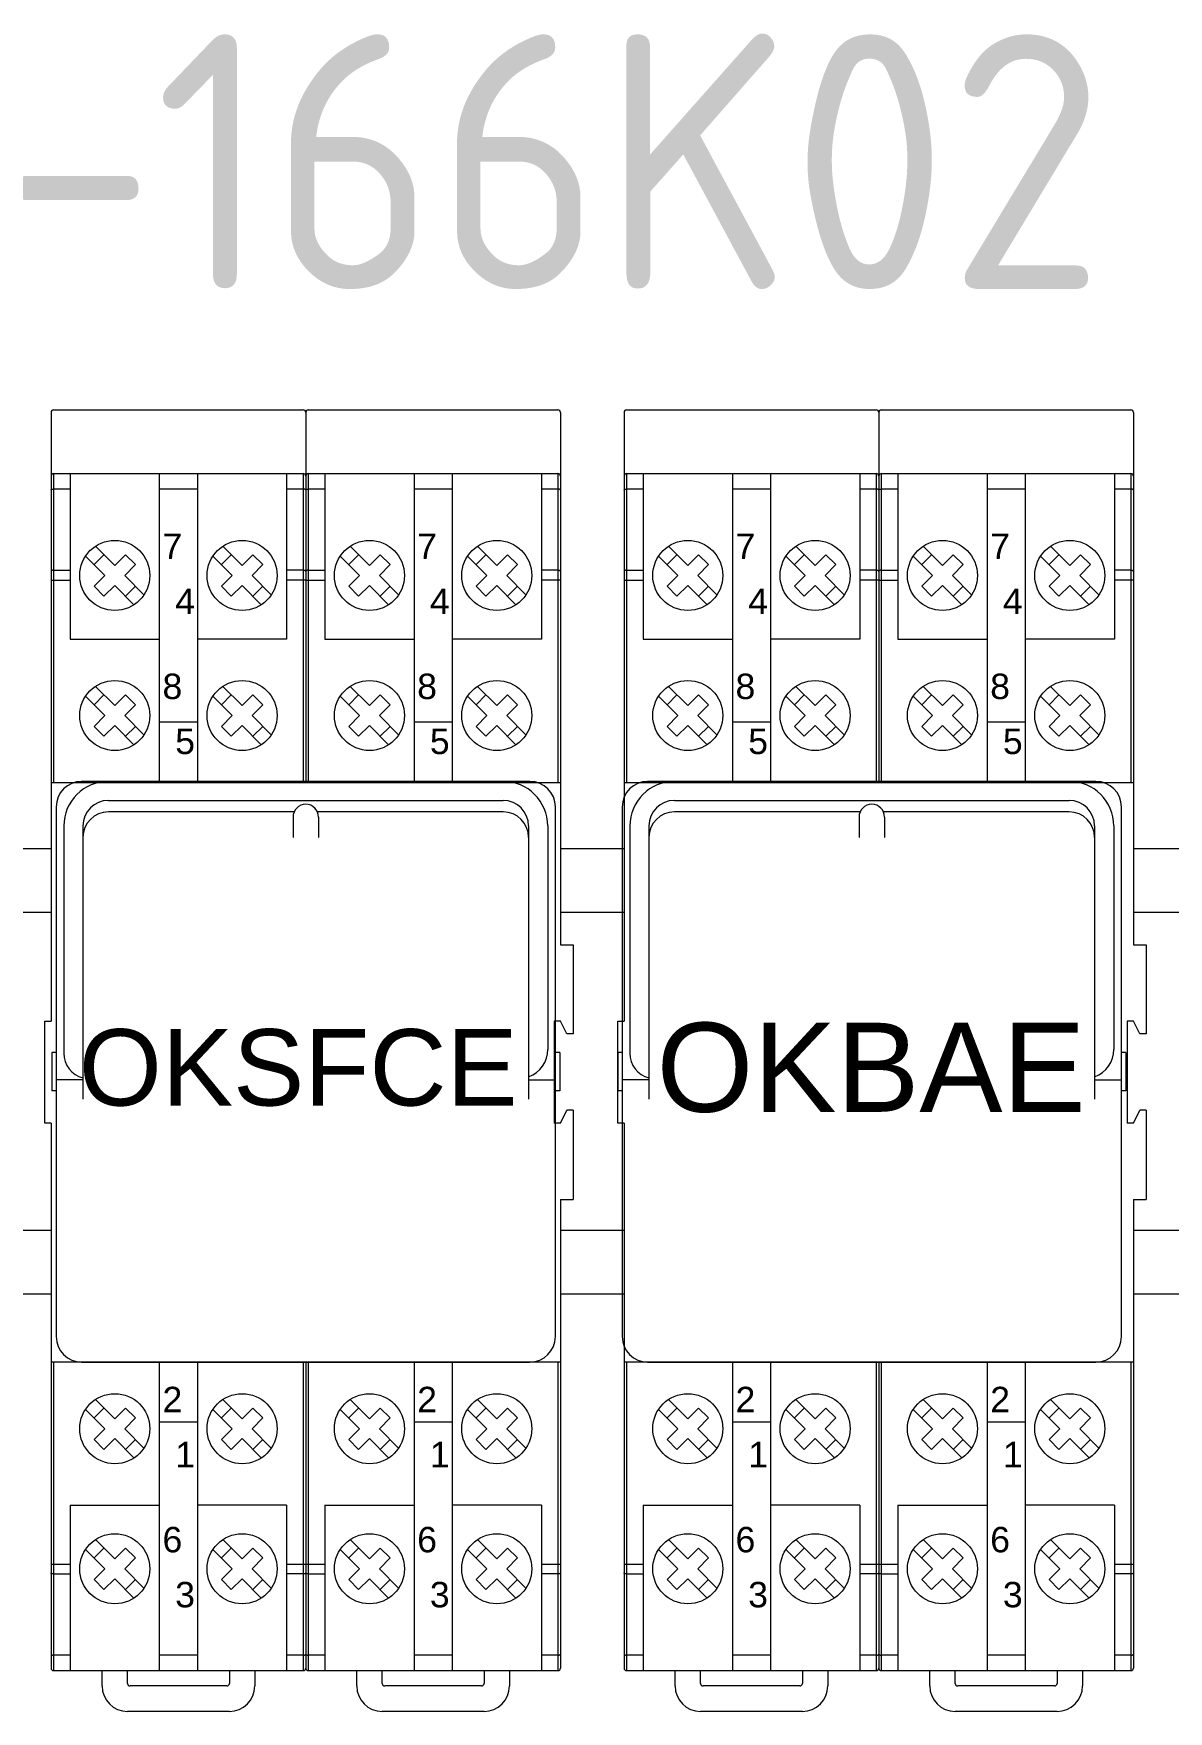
# Model space of a CAD drawing. Header units: millimetres. Extents: x 4137 to 6698, y 1400 to 3585.
# Drawn here: x 6196.9 to 6286, y 2258.6 to 2390.3 of the extents above; entities that cross this region are included whole.
import ezdxf
from ezdxf.enums import TextEntityAlignment as Align

# ---------------------------------------------------------------- set-up
doc = ezdxf.new("R2010")
doc.units = ezdxf.units.MM
doc.layers.add('000-PI-Oprema', color=30, linetype='Continuous', lineweight=5)
doc.layers.add('002-PI-Kabelska kanalica', color=150, linetype='Continuous')
doc.styles.add('PI0', font='isocpeur.ttf', dxfattribs={"width": 0.9})
doc.styles.get("Standard").update_dxf_attribs({"font": 'arial.ttf'})

msp = doc.modelspace()

# ---------------------------------------------------------------- linework, layer by layer
at = {"layer": '000-PI-Oprema', "color": 0, "linetype": 'ByBlock', "lineweight": 0}
for p, q in [((6198.25, 2360.57), (6198.25, 2312.77)), ((6198.45, 2360.77), (6218.05, 2360.77)), ((6218.25, 2360.57), (6218.25, 2331.52)), ((6218.45, 2360.77), (6238.05, 2360.77)), ((6238.25, 2360.57), (6238.25, 2318.77)), ((6243.25, 2360.57), (6243.25, 2312.77)), ((6243.45, 2360.77), (6263.05, 2360.77)), ((6263.25, 2360.57), (6263.25, 2331.52)), ((6263.45, 2360.77), (6283.05, 2360.77)), ((6283.25, 2360.57), (6283.25, 2318.77)), ((6198.45, 2355.77), (6198.45, 2331.52)), ((6198.45, 2355.77), (6218.05, 2355.77)), ((6199.75, 2355.77), (6199.75, 2342.77)), ((6206.75, 2355.77), (6206.75, 2331.52)), ((6209.75, 2355.77), (6209.75, 2331.52)), ((6216.75, 2355.77), (6216.75, 2342.77)), ((6218.05, 2355.77), (6218.05, 2331.52)), ((6218.45, 2355.77), (6218.45, 2331.52)), ((6218.45, 2355.77), (6238.05, 2355.77)), ((6219.75, 2355.77), (6219.75, 2342.77)), ((6226.75, 2355.77), (6226.75, 2331.52)), ((6229.75, 2355.77), (6229.75, 2331.52)), ((6236.75, 2355.77), (6236.75, 2342.77)), ((6238.05, 2355.77), (6238.05, 2331.52)), ((6243.45, 2355.77), (6243.45, 2331.52)), ((6243.45, 2355.77), (6263.05, 2355.77)), ((6244.75, 2355.77), (6244.75, 2342.77)), ((6251.75, 2355.77), (6251.75, 2331.52)), ((6254.75, 2355.77), (6254.75, 2331.52)), ((6261.75, 2355.77), (6261.75, 2342.77)), ((6263.05, 2355.77), (6263.05, 2331.52)), ((6263.45, 2355.77), (6263.45, 2331.52)), ((6263.45, 2355.77), (6283.05, 2355.77)), ((6264.75, 2355.77), (6264.75, 2342.77)), ((6271.75, 2355.77), (6271.75, 2331.52)), ((6274.75, 2355.77), (6274.75, 2331.52)), ((6281.75, 2355.77), (6281.75, 2342.77)), ((6283.05, 2355.77), (6283.05, 2331.52)), ((6199.75, 2354.55), (6198.45, 2354.55)), ((6209.75, 2354.55), (6206.75, 2354.55)), ((6218.05, 2354.55), (6216.75, 2354.55)), ((6219.75, 2354.55), (6218.45, 2354.55)), ((6229.75, 2354.55), (6226.75, 2354.55)), ((6238.05, 2354.55), (6236.75, 2354.55)), ((6244.75, 2354.55), (6243.45, 2354.55)), ((6254.75, 2354.55), (6251.75, 2354.55)), ((6263.05, 2354.55), (6261.75, 2354.55)), ((6264.75, 2354.55), (6263.45, 2354.55)), ((6274.75, 2354.55), (6271.75, 2354.55)), ((6283.05, 2354.55), (6281.75, 2354.55)), ((6200.95, 2349.28), (6202.47, 2347.77)), ((6201.62, 2348.62), (6202.4, 2349.39)), ((6201.73, 2350.06), (6203.25, 2348.55)), ((6203.25, 2348.55), (6204.1, 2349.39)), ((6204.1, 2349.39), (6204.87, 2348.62)), ((6210.95, 2349.28), (6212.47, 2347.77)), ((6211.62, 2348.62), (6212.4, 2349.39)), ((6211.73, 2350.06), (6213.25, 2348.55)), ((6213.25, 2348.55), (6214.1, 2349.39)), ((6214.1, 2349.39), (6214.87, 2348.62)), ((6220.95, 2349.28), (6222.47, 2347.77)), ((6221.62, 2348.62), (6222.4, 2349.39)), ((6221.73, 2350.06), (6223.25, 2348.55)), ((6223.25, 2348.55), (6224.1, 2349.39)), ((6224.1, 2349.39), (6224.87, 2348.62)), ((6230.95, 2349.28), (6232.47, 2347.77)), ((6231.62, 2348.62), (6232.4, 2349.39)), ((6231.73, 2350.06), (6233.25, 2348.55)), ((6233.25, 2348.55), (6234.1, 2349.39)), ((6234.1, 2349.39), (6234.87, 2348.62)), ((6245.95, 2349.28), (6247.47, 2347.77)), ((6246.62, 2348.62), (6247.4, 2349.39)), ((6246.73, 2350.06), (6248.25, 2348.55)), ((6248.25, 2348.55), (6249.1, 2349.39)), ((6249.1, 2349.39), (6249.87, 2348.62)), ((6255.95, 2349.28), (6257.47, 2347.77)), ((6256.62, 2348.62), (6257.4, 2349.39)), ((6256.73, 2350.06), (6258.25, 2348.55)), ((6258.25, 2348.55), (6259.1, 2349.39)), ((6259.1, 2349.39), (6259.87, 2348.62)), ((6265.95, 2349.28), (6267.47, 2347.77)), ((6266.62, 2348.62), (6267.4, 2349.39)), ((6266.73, 2350.06), (6268.25, 2348.55)), ((6268.25, 2348.55), (6269.1, 2349.39)), ((6269.1, 2349.39), (6269.87, 2348.62)), ((6275.95, 2349.28), (6277.47, 2347.77)), ((6276.62, 2348.62), (6277.4, 2349.39)), ((6276.73, 2350.06), (6278.25, 2348.55)), ((6278.25, 2348.55), (6279.1, 2349.39)), ((6279.1, 2349.39), (6279.87, 2348.62)), ((6198.45, 2348.18), (6199.75, 2348.18)), ((6204.03, 2347.77), (6204.87, 2348.62)), ((6214.03, 2347.77), (6214.87, 2348.62)), ((6218.05, 2348.18), (6216.75, 2348.18)), ((6218.45, 2348.18), (6219.75, 2348.18)), ((6224.03, 2347.77), (6224.87, 2348.62)), ((6234.03, 2347.77), (6234.87, 2348.62)), ((6238.05, 2348.18), (6236.75, 2348.18)), ((6243.45, 2348.18), (6244.75, 2348.18)), ((6249.03, 2347.77), (6249.87, 2348.62)), ((6259.03, 2347.77), (6259.87, 2348.62)), ((6263.05, 2348.18), (6261.75, 2348.18)), ((6263.45, 2348.18), (6264.75, 2348.18)), ((6269.03, 2347.77), (6269.87, 2348.62)), ((6279.03, 2347.77), (6279.87, 2348.62)), ((6283.05, 2348.18), (6281.75, 2348.18)), ((6198.25, 2347.39), (6199.75, 2347.39)), ((6201.62, 2346.92), (6202.47, 2347.77)), ((6201.62, 2346.92), (6202.4, 2346.14)), ((6202.4, 2346.14), (6203.25, 2346.99)), ((6203.25, 2346.99), (6204.76, 2345.47)), ((6204.03, 2347.77), (6205.54, 2346.25)), ((6204.1, 2346.14), (6204.87, 2346.92)), ((6211.62, 2346.92), (6212.47, 2347.77)), ((6211.62, 2346.92), (6212.4, 2346.14)), ((6212.4, 2346.14), (6213.25, 2346.99)), ((6213.25, 2346.99), (6214.76, 2345.47)), ((6214.03, 2347.77), (6215.54, 2346.25)), ((6214.1, 2346.14), (6214.87, 2346.92)), ((6218.25, 2347.39), (6216.75, 2347.39)), ((6218.25, 2347.39), (6219.75, 2347.39)), ((6221.62, 2346.92), (6222.47, 2347.77)), ((6221.62, 2346.92), (6222.4, 2346.14)), ((6222.4, 2346.14), (6223.25, 2346.99)), ((6223.25, 2346.99), (6224.76, 2345.47)), ((6224.03, 2347.77), (6225.54, 2346.25)), ((6224.1, 2346.14), (6224.87, 2346.92)), ((6231.62, 2346.92), (6232.47, 2347.77)), ((6231.62, 2346.92), (6232.4, 2346.14)), ((6232.4, 2346.14), (6233.25, 2346.99)), ((6233.25, 2346.99), (6234.76, 2345.47)), ((6234.03, 2347.77), (6235.54, 2346.25)), ((6234.1, 2346.14), (6234.87, 2346.92)), ((6238.25, 2347.39), (6236.75, 2347.39)), ((6243.25, 2347.39), (6244.75, 2347.39)), ((6246.62, 2346.92), (6247.47, 2347.77)), ((6246.62, 2346.92), (6247.4, 2346.14)), ((6247.4, 2346.14), (6248.25, 2346.99)), ((6248.25, 2346.99), (6249.76, 2345.47)), ((6249.03, 2347.77), (6250.54, 2346.25)), ((6249.1, 2346.14), (6249.87, 2346.92)), ((6256.62, 2346.92), (6257.47, 2347.77)), ((6256.62, 2346.92), (6257.4, 2346.14)), ((6257.4, 2346.14), (6258.25, 2346.99)), ((6258.25, 2346.99), (6259.76, 2345.47)), ((6259.03, 2347.77), (6260.54, 2346.25)), ((6259.1, 2346.14), (6259.87, 2346.92)), ((6263.25, 2347.39), (6261.75, 2347.39)), ((6263.25, 2347.39), (6264.75, 2347.39)), ((6266.62, 2346.92), (6267.47, 2347.77)), ((6266.62, 2346.92), (6267.4, 2346.14)), ((6267.4, 2346.14), (6268.25, 2346.99)), ((6268.25, 2346.99), (6269.76, 2345.47)), ((6269.03, 2347.77), (6270.54, 2346.25)), ((6269.1, 2346.14), (6269.87, 2346.92)), ((6276.62, 2346.92), (6277.47, 2347.77)), ((6276.62, 2346.92), (6277.4, 2346.14)), ((6277.4, 2346.14), (6278.25, 2346.99)), ((6278.25, 2346.99), (6279.76, 2345.47)), ((6279.03, 2347.77), (6280.54, 2346.25)), ((6279.1, 2346.14), (6279.87, 2346.92)), ((6283.25, 2347.39), (6281.75, 2347.39)), ((6199.75, 2342.77), (6206.75, 2342.77)), ((6216.75, 2342.77), (6209.75, 2342.77)), ((6219.75, 2342.77), (6226.75, 2342.77)), ((6236.75, 2342.77), (6229.75, 2342.77)), ((6244.75, 2342.77), (6251.75, 2342.77)), ((6261.75, 2342.77), (6254.75, 2342.77)), ((6264.75, 2342.77), (6271.75, 2342.77)), ((6281.75, 2342.77), (6274.75, 2342.77)), ((6201.73, 2339.06), (6203.25, 2337.55)), ((6211.73, 2339.06), (6213.25, 2337.55)), ((6221.73, 2339.06), (6223.25, 2337.55)), ((6231.73, 2339.06), (6233.25, 2337.55)), ((6246.73, 2339.06), (6248.25, 2337.55)), ((6256.73, 2339.06), (6258.25, 2337.55)), ((6266.73, 2339.06), (6268.25, 2337.55)), ((6276.73, 2339.06), (6278.25, 2337.55)), ((6200.95, 2338.28), (6202.47, 2336.77)), ((6201.62, 2337.62), (6202.4, 2338.39)), ((6203.25, 2337.55), (6204.1, 2338.39)), ((6204.03, 2336.77), (6204.87, 2337.62)), ((6204.1, 2338.39), (6204.87, 2337.62)), ((6210.95, 2338.28), (6212.47, 2336.77)), ((6211.62, 2337.62), (6212.4, 2338.39)), ((6213.25, 2337.55), (6214.1, 2338.39)), ((6214.03, 2336.77), (6214.87, 2337.62)), ((6214.1, 2338.39), (6214.87, 2337.62)), ((6220.95, 2338.28), (6222.47, 2336.77)), ((6221.62, 2337.62), (6222.4, 2338.39)), ((6223.25, 2337.55), (6224.1, 2338.39)), ((6224.03, 2336.77), (6224.87, 2337.62)), ((6224.1, 2338.39), (6224.87, 2337.62)), ((6230.95, 2338.28), (6232.47, 2336.77)), ((6231.62, 2337.62), (6232.4, 2338.39)), ((6233.25, 2337.55), (6234.1, 2338.39)), ((6234.03, 2336.77), (6234.87, 2337.62)), ((6234.1, 2338.39), (6234.87, 2337.62)), ((6245.95, 2338.28), (6247.47, 2336.77)), ((6246.62, 2337.62), (6247.4, 2338.39)), ((6248.25, 2337.55), (6249.1, 2338.39)), ((6249.03, 2336.77), (6249.87, 2337.62)), ((6249.1, 2338.39), (6249.87, 2337.62)), ((6255.95, 2338.28), (6257.47, 2336.77)), ((6256.62, 2337.62), (6257.4, 2338.39)), ((6258.25, 2337.55), (6259.1, 2338.39)), ((6259.03, 2336.77), (6259.87, 2337.62)), ((6259.1, 2338.39), (6259.87, 2337.62)), ((6265.95, 2338.28), (6267.47, 2336.77)), ((6266.62, 2337.62), (6267.4, 2338.39)), ((6268.25, 2337.55), (6269.1, 2338.39)), ((6269.03, 2336.77), (6269.87, 2337.62)), ((6269.1, 2338.39), (6269.87, 2337.62)), ((6275.95, 2338.28), (6277.47, 2336.77)), ((6276.62, 2337.62), (6277.4, 2338.39)), ((6278.25, 2337.55), (6279.1, 2338.39)), ((6279.03, 2336.77), (6279.87, 2337.62)), ((6279.1, 2338.39), (6279.87, 2337.62)), ((6201.62, 2335.92), (6202.47, 2336.77)), ((6202.4, 2335.14), (6203.25, 2335.99)), ((6203.25, 2335.99), (6204.76, 2334.47)), ((6204.03, 2336.77), (6205.54, 2335.25)), ((6209.75, 2336.25), (6206.75, 2336.25)), ((6211.62, 2335.92), (6212.47, 2336.77)), ((6212.4, 2335.14), (6213.25, 2335.99)), ((6213.25, 2335.99), (6214.76, 2334.47)), ((6214.03, 2336.77), (6215.54, 2335.25)), ((6221.62, 2335.92), (6222.47, 2336.77)), ((6222.4, 2335.14), (6223.25, 2335.99)), ((6223.25, 2335.99), (6224.76, 2334.47)), ((6224.03, 2336.77), (6225.54, 2335.25)), ((6229.75, 2336.25), (6226.75, 2336.25)), ((6231.62, 2335.92), (6232.47, 2336.77)), ((6232.4, 2335.14), (6233.25, 2335.99)), ((6233.25, 2335.99), (6234.76, 2334.47)), ((6234.03, 2336.77), (6235.54, 2335.25)), ((6246.62, 2335.92), (6247.47, 2336.77)), ((6247.4, 2335.14), (6248.25, 2335.99)), ((6248.25, 2335.99), (6249.76, 2334.47)), ((6249.03, 2336.77), (6250.54, 2335.25)), ((6254.75, 2336.25), (6251.75, 2336.25)), ((6256.62, 2335.92), (6257.47, 2336.77)), ((6257.4, 2335.14), (6258.25, 2335.99)), ((6258.25, 2335.99), (6259.76, 2334.47)), ((6259.03, 2336.77), (6260.54, 2335.25)), ((6266.62, 2335.92), (6267.47, 2336.77)), ((6267.4, 2335.14), (6268.25, 2335.99)), ((6268.25, 2335.99), (6269.76, 2334.47)), ((6269.03, 2336.77), (6270.54, 2335.25)), ((6274.75, 2336.25), (6271.75, 2336.25)), ((6276.62, 2335.92), (6277.47, 2336.77)), ((6277.4, 2335.14), (6278.25, 2335.99)), ((6278.25, 2335.99), (6279.76, 2334.47)), ((6279.03, 2336.77), (6280.54, 2335.25)), ((6201.62, 2335.92), (6202.4, 2335.14)), ((6204.1, 2335.14), (6204.87, 2335.92)), ((6211.62, 2335.92), (6212.4, 2335.14)), ((6214.1, 2335.14), (6214.87, 2335.92)), ((6221.62, 2335.92), (6222.4, 2335.14)), ((6224.1, 2335.14), (6224.87, 2335.92)), ((6231.62, 2335.92), (6232.4, 2335.14)), ((6234.1, 2335.14), (6234.87, 2335.92)), ((6246.62, 2335.92), (6247.4, 2335.14)), ((6249.1, 2335.14), (6249.87, 2335.92)), ((6256.62, 2335.92), (6257.4, 2335.14)), ((6259.1, 2335.14), (6259.87, 2335.92)), ((6266.62, 2335.92), (6267.4, 2335.14)), ((6269.1, 2335.14), (6269.87, 2335.92)), ((6276.62, 2335.92), (6277.4, 2335.14)), ((6279.1, 2335.14), (6279.87, 2335.92)), ((6198.25, 2331.52), (6218.25, 2331.52)), ((6235.85, 2331.6), (6200.65, 2331.6)), ((6202.75, 2331.6), (6233.75, 2331.6)), ((6218.25, 2331.52), (6238.25, 2331.52)), ((6243.25, 2331.52), (6263.25, 2331.52)), ((6280.3, 2331.6), (6245.1, 2331.6)), ((6247.2, 2331.6), (6278.2, 2331.6)), ((6263.25, 2331.52), (6283.25, 2331.52)), ((6198.65, 2329.6), (6198.65, 2288)), ((6202.75, 2330.1), (6233.75, 2330.1)), ((6237.85, 2288), (6237.85, 2329.6)), ((6243.1, 2329.6), (6243.1, 2288)), ((6247.2, 2330.1), (6278.2, 2330.1)), ((6282.3, 2288), (6282.3, 2329.6)), ((6199.25, 2328.1), (6199.25, 2310.25)), ((6200.75, 2328.1), (6200.75, 2310.25)), ((6217.33, 2329.2), (6202.75, 2329.2)), ((6217.25, 2328.8), (6217.25, 2327.2)), ((6233.75, 2329.2), (6219.16, 2329.2)), ((6219.25, 2328.8), (6219.25, 2327.2)), ((6235.75, 2328.1), (6235.75, 2310.55)), ((6237.25, 2328.1), (6237.25, 2310.55)), ((6243.7, 2328.1), (6243.7, 2310.25)), ((6245.2, 2328.1), (6245.2, 2310.25)), ((6261.78, 2329.2), (6247.2, 2329.2)), ((6261.7, 2328.8), (6261.7, 2327.2)), ((6278.2, 2329.2), (6263.62, 2329.2)), ((6263.7, 2328.8), (6263.7, 2327.2)), ((6280.2, 2328.1), (6280.2, 2310.55)), ((6281.7, 2328.1), (6281.7, 2310.55)), ((6200.75, 2327.2), (6200.75, 2306.65)), ((6235.75, 2327.2), (6235.75, 2306.65)), ((6245.2, 2327.2), (6245.2, 2306.65)), ((6280.2, 2327.2), (6280.2, 2306.65)), ((6238.25, 2318.77), (6239.25, 2318.77)), ((6239.25, 2318.77), (6239.25, 2311.77)), ((6283.25, 2318.77), (6284.25, 2318.77)), ((6284.25, 2318.77), (6284.25, 2311.77)), ((6197.75, 2304.77), (6197.75, 2312.77)), ((6197.75, 2312.77), (6198.25, 2312.77)), ((6237.75, 2312.77), (6237.75, 2304.77)), ((6238.25, 2312.77), (6237.75, 2312.77)), ((6238.75, 2311.77), (6238.25, 2312.77)), ((6242.75, 2304.77), (6242.75, 2312.77)), ((6242.75, 2312.77), (6243.25, 2312.77)), ((6282.75, 2312.77), (6282.75, 2304.77)), ((6283.25, 2312.77), (6282.75, 2312.77)), ((6283.75, 2311.77), (6283.25, 2312.77)), ((6239.25, 2311.77), (6238.75, 2311.77)), ((6284.25, 2311.77), (6283.75, 2311.77)), ((6198.3, 2310.3), (6198.3, 2307.3)), ((6198.65, 2310.3), (6198.3, 2310.3)), ((6238.2, 2310.3), (6237.85, 2310.3)), ((6238.2, 2310.3), (6238.2, 2307.3)), ((6242.75, 2310.3), (6242.75, 2307.3)), ((6243.1, 2310.3), (6242.75, 2310.3)), ((6282.65, 2310.3), (6282.3, 2310.3)), ((6282.65, 2310.3), (6282.65, 2307.3)), ((6198.65, 2307.3), (6198.3, 2307.3)), ((6200.75, 2308.15), (6198.65, 2308.15)), ((6235.75, 2308.15), (6237.85, 2308.15)), ((6238.2, 2307.3), (6237.85, 2307.3)), ((6243.1, 2307.3), (6242.75, 2307.3)), ((6245.2, 2308.15), (6243.1, 2308.15)), ((6280.2, 2308.15), (6282.3, 2308.15)), ((6282.65, 2307.3), (6282.3, 2307.3)), ((6238.25, 2304.77), (6238.75, 2305.77)), ((6239.25, 2305.77), (6238.75, 2305.77)), ((6239.25, 2305.77), (6239.25, 2298.77)), ((6283.25, 2304.77), (6283.75, 2305.77)), ((6284.25, 2305.77), (6283.75, 2305.77)), ((6284.25, 2305.77), (6284.25, 2298.77)), ((6198.25, 2304.77), (6197.75, 2304.77)), ((6198.25, 2304.77), (6198.25, 2261.97)), ((6238.25, 2304.77), (6237.75, 2304.77)), ((6243.25, 2304.77), (6242.75, 2304.77)), ((6243.25, 2304.77), (6243.25, 2261.97)), ((6283.25, 2304.77), (6282.75, 2304.77)), ((6238.25, 2298.77), (6238.25, 2261.97)), ((6238.25, 2298.77), (6239.25, 2298.77)), ((6283.25, 2298.77), (6283.25, 2261.97)), ((6283.25, 2298.77), (6284.25, 2298.77)), ((6198.25, 2286.02), (6218.25, 2286.02)), ((6198.45, 2286.02), (6198.45, 2261.77)), ((6200.65, 2286), (6235.85, 2286)), ((6206.75, 2286.02), (6206.75, 2261.77)), ((6209.75, 2286.02), (6209.75, 2261.77)), ((6218.05, 2286.02), (6218.05, 2261.77)), ((6218.25, 2286.02), (6238.25, 2286.02)), ((6218.25, 2286.02), (6218.25, 2261.97)), ((6218.45, 2286.02), (6218.45, 2261.77)), ((6226.75, 2286.02), (6226.75, 2261.77)), ((6229.75, 2286.02), (6229.75, 2261.77)), ((6238.05, 2286.02), (6238.05, 2261.77)), ((6243.25, 2286.02), (6263.25, 2286.02)), ((6243.45, 2286.02), (6243.45, 2261.77)), ((6245.1, 2286), (6280.3, 2286)), ((6251.75, 2286.02), (6251.75, 2261.77)), ((6254.75, 2286.02), (6254.75, 2261.77)), ((6263.05, 2286.02), (6263.05, 2261.77)), ((6263.25, 2286.02), (6283.25, 2286.02)), ((6263.25, 2286.02), (6263.25, 2261.97)), ((6263.45, 2286.02), (6263.45, 2261.77)), ((6271.75, 2286.02), (6271.75, 2261.77)), ((6274.75, 2286.02), (6274.75, 2261.77)), ((6283.05, 2286.02), (6283.05, 2261.77)), ((6200.95, 2282.28), (6202.47, 2280.77)), ((6201.62, 2281.62), (6202.4, 2282.39)), ((6201.73, 2283.06), (6203.25, 2281.55)), ((6203.25, 2281.55), (6204.1, 2282.39)), ((6204.1, 2282.39), (6204.87, 2281.62)), ((6210.95, 2282.28), (6212.47, 2280.77)), ((6211.62, 2281.62), (6212.4, 2282.39)), ((6211.73, 2283.06), (6213.25, 2281.55)), ((6213.25, 2281.55), (6214.1, 2282.39)), ((6214.1, 2282.39), (6214.87, 2281.62)), ((6220.95, 2282.28), (6222.47, 2280.77)), ((6221.62, 2281.62), (6222.4, 2282.39)), ((6221.73, 2283.06), (6223.25, 2281.55)), ((6223.25, 2281.55), (6224.1, 2282.39)), ((6224.1, 2282.39), (6224.87, 2281.62)), ((6230.95, 2282.28), (6232.47, 2280.77)), ((6231.62, 2281.62), (6232.4, 2282.39)), ((6231.73, 2283.06), (6233.25, 2281.55)), ((6233.25, 2281.55), (6234.1, 2282.39)), ((6234.1, 2282.39), (6234.87, 2281.62)), ((6245.95, 2282.28), (6247.47, 2280.77)), ((6246.62, 2281.62), (6247.4, 2282.39)), ((6246.73, 2283.06), (6248.25, 2281.55)), ((6248.25, 2281.55), (6249.1, 2282.39)), ((6249.1, 2282.39), (6249.87, 2281.62)), ((6255.95, 2282.28), (6257.47, 2280.77)), ((6256.62, 2281.62), (6257.4, 2282.39)), ((6256.73, 2283.06), (6258.25, 2281.55)), ((6258.25, 2281.55), (6259.1, 2282.39)), ((6259.1, 2282.39), (6259.87, 2281.62)), ((6265.95, 2282.28), (6267.47, 2280.77)), ((6266.62, 2281.62), (6267.4, 2282.39)), ((6266.73, 2283.06), (6268.25, 2281.55)), ((6268.25, 2281.55), (6269.1, 2282.39)), ((6269.1, 2282.39), (6269.87, 2281.62)), ((6275.95, 2282.28), (6277.47, 2280.77)), ((6276.62, 2281.62), (6277.4, 2282.39)), ((6276.73, 2283.06), (6278.25, 2281.55)), ((6278.25, 2281.55), (6279.1, 2282.39)), ((6279.1, 2282.39), (6279.87, 2281.62)), ((6201.62, 2279.92), (6202.47, 2280.77)), ((6204.03, 2280.77), (6204.87, 2281.62)), ((6204.03, 2280.77), (6205.54, 2279.25)), ((6209.75, 2281.28), (6206.75, 2281.28)), ((6211.62, 2279.92), (6212.47, 2280.77)), ((6214.03, 2280.77), (6214.87, 2281.62)), ((6214.03, 2280.77), (6215.54, 2279.25)), ((6221.62, 2279.92), (6222.47, 2280.77)), ((6224.03, 2280.77), (6224.87, 2281.62)), ((6224.03, 2280.77), (6225.54, 2279.25)), ((6229.75, 2281.28), (6226.75, 2281.28)), ((6231.62, 2279.92), (6232.47, 2280.77)), ((6234.03, 2280.77), (6234.87, 2281.62)), ((6234.03, 2280.77), (6235.54, 2279.25)), ((6246.62, 2279.92), (6247.47, 2280.77)), ((6249.03, 2280.77), (6249.87, 2281.62)), ((6249.03, 2280.77), (6250.54, 2279.25)), ((6254.75, 2281.28), (6251.75, 2281.28)), ((6256.62, 2279.92), (6257.47, 2280.77)), ((6259.03, 2280.77), (6259.87, 2281.62)), ((6259.03, 2280.77), (6260.54, 2279.25)), ((6266.62, 2279.92), (6267.47, 2280.77)), ((6269.03, 2280.77), (6269.87, 2281.62)), ((6269.03, 2280.77), (6270.54, 2279.25)), ((6274.75, 2281.28), (6271.75, 2281.28)), ((6276.62, 2279.92), (6277.47, 2280.77)), ((6279.03, 2280.77), (6279.87, 2281.62)), ((6279.03, 2280.77), (6280.54, 2279.25)), ((6201.62, 2279.92), (6202.4, 2279.14)), ((6202.4, 2279.14), (6203.25, 2279.99)), ((6203.25, 2279.99), (6204.76, 2278.47)), ((6204.1, 2279.14), (6204.87, 2279.92)), ((6211.62, 2279.92), (6212.4, 2279.14)), ((6212.4, 2279.14), (6213.25, 2279.99)), ((6213.25, 2279.99), (6214.76, 2278.47)), ((6214.1, 2279.14), (6214.87, 2279.92)), ((6221.62, 2279.92), (6222.4, 2279.14)), ((6222.4, 2279.14), (6223.25, 2279.99)), ((6223.25, 2279.99), (6224.76, 2278.47)), ((6224.1, 2279.14), (6224.87, 2279.92)), ((6231.62, 2279.92), (6232.4, 2279.14)), ((6232.4, 2279.14), (6233.25, 2279.99)), ((6233.25, 2279.99), (6234.76, 2278.47)), ((6234.1, 2279.14), (6234.87, 2279.92)), ((6246.62, 2279.92), (6247.4, 2279.14)), ((6247.4, 2279.14), (6248.25, 2279.99)), ((6248.25, 2279.99), (6249.76, 2278.47)), ((6249.1, 2279.14), (6249.87, 2279.92)), ((6256.62, 2279.92), (6257.4, 2279.14)), ((6257.4, 2279.14), (6258.25, 2279.99)), ((6258.25, 2279.99), (6259.76, 2278.47)), ((6259.1, 2279.14), (6259.87, 2279.92)), ((6266.62, 2279.92), (6267.4, 2279.14)), ((6267.4, 2279.14), (6268.25, 2279.99)), ((6268.25, 2279.99), (6269.76, 2278.47)), ((6269.1, 2279.14), (6269.87, 2279.92)), ((6276.62, 2279.92), (6277.4, 2279.14)), ((6277.4, 2279.14), (6278.25, 2279.99)), ((6278.25, 2279.99), (6279.76, 2278.47)), ((6279.1, 2279.14), (6279.87, 2279.92)), ((6199.75, 2274.77), (6199.75, 2261.77)), ((6199.75, 2274.77), (6206.75, 2274.77)), ((6216.75, 2274.77), (6209.75, 2274.77)), ((6216.75, 2274.77), (6216.75, 2261.77)), ((6219.75, 2274.77), (6219.75, 2261.77)), ((6219.75, 2274.77), (6226.75, 2274.77)), ((6236.75, 2274.77), (6229.75, 2274.77)), ((6236.75, 2274.77), (6236.75, 2261.77)), ((6244.75, 2274.77), (6244.75, 2261.77)), ((6244.75, 2274.77), (6251.75, 2274.77)), ((6261.75, 2274.77), (6254.75, 2274.77)), ((6261.75, 2274.77), (6261.75, 2261.77)), ((6264.75, 2274.77), (6264.75, 2261.77)), ((6264.75, 2274.77), (6271.75, 2274.77)), ((6281.75, 2274.77), (6274.75, 2274.77)), ((6281.75, 2274.77), (6281.75, 2261.77)), ((6201.62, 2270.62), (6202.4, 2271.39)), ((6201.73, 2272.06), (6203.25, 2270.55)), ((6203.25, 2270.55), (6204.1, 2271.39)), ((6204.1, 2271.39), (6204.87, 2270.62)), ((6211.62, 2270.62), (6212.4, 2271.39)), ((6211.73, 2272.06), (6213.25, 2270.55)), ((6213.25, 2270.55), (6214.1, 2271.39)), ((6214.1, 2271.39), (6214.87, 2270.62)), ((6221.62, 2270.62), (6222.4, 2271.39)), ((6221.73, 2272.06), (6223.25, 2270.55)), ((6223.25, 2270.55), (6224.1, 2271.39)), ((6224.1, 2271.39), (6224.87, 2270.62)), ((6231.62, 2270.62), (6232.4, 2271.39)), ((6231.73, 2272.06), (6233.25, 2270.55)), ((6233.25, 2270.55), (6234.1, 2271.39)), ((6234.1, 2271.39), (6234.87, 2270.62)), ((6246.62, 2270.62), (6247.4, 2271.39)), ((6246.73, 2272.06), (6248.25, 2270.55)), ((6248.25, 2270.55), (6249.1, 2271.39)), ((6249.1, 2271.39), (6249.87, 2270.62)), ((6256.62, 2270.62), (6257.4, 2271.39)), ((6256.73, 2272.06), (6258.25, 2270.55)), ((6258.25, 2270.55), (6259.1, 2271.39)), ((6259.1, 2271.39), (6259.87, 2270.62)), ((6266.62, 2270.62), (6267.4, 2271.39)), ((6266.73, 2272.06), (6268.25, 2270.55)), ((6268.25, 2270.55), (6269.1, 2271.39)), ((6269.1, 2271.39), (6269.87, 2270.62)), ((6276.62, 2270.62), (6277.4, 2271.39)), ((6276.73, 2272.06), (6278.25, 2270.55)), ((6278.25, 2270.55), (6279.1, 2271.39)), ((6279.1, 2271.39), (6279.87, 2270.62)), ((6198.25, 2270.14), (6199.75, 2270.14)), ((6200.95, 2271.28), (6202.47, 2269.77)), ((6204.03, 2269.77), (6204.87, 2270.62)), ((6210.95, 2271.28), (6212.47, 2269.77)), ((6214.03, 2269.77), (6214.87, 2270.62)), ((6216.75, 2270.14), (6218.25, 2270.14)), ((6218.25, 2270.14), (6219.75, 2270.14)), ((6220.95, 2271.28), (6222.47, 2269.77)), ((6224.03, 2269.77), (6224.87, 2270.62)), ((6230.95, 2271.28), (6232.47, 2269.77)), ((6234.03, 2269.77), (6234.87, 2270.62)), ((6236.75, 2270.14), (6238.25, 2270.14)), ((6243.25, 2270.14), (6244.75, 2270.14)), ((6245.95, 2271.28), (6247.47, 2269.77)), ((6249.03, 2269.77), (6249.87, 2270.62)), ((6255.95, 2271.28), (6257.47, 2269.77)), ((6259.03, 2269.77), (6259.87, 2270.62)), ((6261.75, 2270.14), (6263.25, 2270.14)), ((6263.25, 2270.14), (6264.75, 2270.14)), ((6265.95, 2271.28), (6267.47, 2269.77)), ((6269.03, 2269.77), (6269.87, 2270.62)), ((6275.95, 2271.28), (6277.47, 2269.77)), ((6279.03, 2269.77), (6279.87, 2270.62)), ((6281.75, 2270.14), (6283.25, 2270.14)), ((6198.45, 2269.36), (6199.75, 2269.36)), ((6201.62, 2268.92), (6202.47, 2269.77)), ((6201.62, 2268.92), (6202.4, 2268.14)), ((6202.4, 2268.14), (6203.25, 2268.99)), ((6203.25, 2268.99), (6204.76, 2267.47)), ((6204.03, 2269.77), (6205.54, 2268.25)), ((6204.1, 2268.14), (6204.87, 2268.92)), ((6211.62, 2268.92), (6212.47, 2269.77)), ((6211.62, 2268.92), (6212.4, 2268.14)), ((6212.4, 2268.14), (6213.25, 2268.99)), ((6213.25, 2268.99), (6214.76, 2267.47)), ((6214.03, 2269.77), (6215.54, 2268.25)), ((6214.1, 2268.14), (6214.87, 2268.92)), ((6218.05, 2269.36), (6216.75, 2269.36)), ((6218.45, 2269.36), (6219.75, 2269.36)), ((6221.62, 2268.92), (6222.47, 2269.77)), ((6221.62, 2268.92), (6222.4, 2268.14)), ((6222.4, 2268.14), (6223.25, 2268.99)), ((6223.25, 2268.99), (6224.76, 2267.47)), ((6224.03, 2269.77), (6225.54, 2268.25)), ((6224.1, 2268.14), (6224.87, 2268.92)), ((6231.62, 2268.92), (6232.47, 2269.77)), ((6231.62, 2268.92), (6232.4, 2268.14)), ((6232.4, 2268.14), (6233.25, 2268.99)), ((6233.25, 2268.99), (6234.76, 2267.47)), ((6234.03, 2269.77), (6235.54, 2268.25)), ((6234.1, 2268.14), (6234.87, 2268.92)), ((6238.05, 2269.36), (6236.75, 2269.36)), ((6243.45, 2269.36), (6244.75, 2269.36)), ((6246.62, 2268.92), (6247.47, 2269.77)), ((6246.62, 2268.92), (6247.4, 2268.14)), ((6247.4, 2268.14), (6248.25, 2268.99)), ((6248.25, 2268.99), (6249.76, 2267.47)), ((6249.03, 2269.77), (6250.54, 2268.25)), ((6249.1, 2268.14), (6249.87, 2268.92)), ((6256.62, 2268.92), (6257.47, 2269.77)), ((6256.62, 2268.92), (6257.4, 2268.14)), ((6257.4, 2268.14), (6258.25, 2268.99)), ((6258.25, 2268.99), (6259.76, 2267.47)), ((6259.03, 2269.77), (6260.54, 2268.25)), ((6259.1, 2268.14), (6259.87, 2268.92)), ((6263.05, 2269.36), (6261.75, 2269.36)), ((6263.45, 2269.36), (6264.75, 2269.36)), ((6266.62, 2268.92), (6267.47, 2269.77)), ((6266.62, 2268.92), (6267.4, 2268.14)), ((6267.4, 2268.14), (6268.25, 2268.99)), ((6268.25, 2268.99), (6269.76, 2267.47)), ((6269.03, 2269.77), (6270.54, 2268.25)), ((6269.1, 2268.14), (6269.87, 2268.92)), ((6276.62, 2268.92), (6277.47, 2269.77)), ((6276.62, 2268.92), (6277.4, 2268.14)), ((6277.4, 2268.14), (6278.25, 2268.99)), ((6278.25, 2268.99), (6279.76, 2267.47)), ((6279.03, 2269.77), (6280.54, 2268.25)), ((6279.1, 2268.14), (6279.87, 2268.92)), ((6283.05, 2269.36), (6281.75, 2269.36)), ((6199.75, 2262.98), (6198.45, 2262.98)), ((6209.75, 2262.98), (6206.75, 2262.98)), ((6218.05, 2262.98), (6216.75, 2262.98)), ((6219.75, 2262.98), (6218.45, 2262.98)), ((6229.75, 2262.98), (6226.75, 2262.98)), ((6238.05, 2262.98), (6236.75, 2262.98)), ((6244.75, 2262.98), (6243.45, 2262.98)), ((6254.75, 2262.98), (6251.75, 2262.98)), ((6263.05, 2262.98), (6261.75, 2262.98)), ((6264.75, 2262.98), (6263.45, 2262.98)), ((6274.75, 2262.98), (6271.75, 2262.98)), ((6283.05, 2262.98), (6281.75, 2262.98)), ((6198.45, 2261.77), (6218.05, 2261.77)), ((6202.25, 2260.57), (6202.25, 2261.77)), ((6204.25, 2260.77), (6204.25, 2261.77)), ((6204.25, 2260.77), (6204.25, 2261.77)), ((6212.25, 2261.77), (6212.25, 2260.77)), ((6212.25, 2261.77), (6212.25, 2260.77)), ((6214.25, 2261.77), (6214.25, 2260.57)), ((6218.45, 2261.77), (6238.05, 2261.77)), ((6222.25, 2260.57), (6222.25, 2261.77)), ((6224.25, 2260.77), (6224.25, 2261.77)), ((6232.25, 2261.77), (6232.25, 2260.77)), ((6234.25, 2261.77), (6234.25, 2260.57)), ((6243.45, 2261.77), (6263.05, 2261.77)), ((6247.25, 2260.57), (6247.25, 2261.77)), ((6249.25, 2260.77), (6249.25, 2261.77)), ((6257.25, 2261.77), (6257.25, 2260.77)), ((6259.25, 2261.77), (6259.25, 2260.57)), ((6263.45, 2261.77), (6283.05, 2261.77)), ((6267.25, 2260.57), (6267.25, 2261.77)), ((6269.25, 2260.77), (6269.25, 2261.77)), ((6277.25, 2261.77), (6277.25, 2260.77)), ((6279.25, 2261.77), (6279.25, 2260.57)), ((6212.05, 2260.57), (6204.45, 2260.57)), ((6212.05, 2260.57), (6204.45, 2260.57)), ((6232.05, 2260.57), (6224.45, 2260.57)), ((6257.05, 2260.57), (6249.45, 2260.57)), ((6257.05, 2260.57), (6249.45, 2260.57)), ((6277.05, 2260.57), (6269.45, 2260.57)), ((6212.25, 2258.57), (6204.25, 2258.57)), ((6232.25, 2258.57), (6224.25, 2258.57)), ((6257.25, 2258.57), (6249.25, 2258.57)), ((6277.25, 2258.57), (6269.25, 2258.57))]:
    msp.add_line(p, q, dxfattribs=at)
for points in [[(6198.25, 2354.47), (6198.25, 2354.48), (6198.25, 2354.49), (6198.26, 2354.5), (6198.27, 2354.51), (6198.29, 2354.52), (6198.31, 2354.53), (6198.33, 2354.54), (6198.35, 2354.54), (6198.37, 2354.55), (6198.4, 2354.55), (6198.42, 2354.55), (6198.45, 2354.55)], [(6218.25, 2354.47), (6218.25, 2354.48), (6218.24, 2354.49), (6218.23, 2354.5), (6218.22, 2354.51), (6218.21, 2354.52), (6218.19, 2354.53), (6218.17, 2354.54), (6218.15, 2354.54), (6218.12, 2354.55), (6218.1, 2354.55), (6218.07, 2354.55), (6218.05, 2354.55)], [(6218.25, 2354.47), (6218.25, 2354.48), (6218.25, 2354.49), (6218.26, 2354.5), (6218.27, 2354.51), (6218.29, 2354.52), (6218.31, 2354.53), (6218.33, 2354.54), (6218.35, 2354.54), (6218.37, 2354.55), (6218.4, 2354.55), (6218.42, 2354.55), (6218.45, 2354.55)], [(6238.25, 2354.47), (6238.25, 2354.48), (6238.24, 2354.49), (6238.23, 2354.5), (6238.22, 2354.51), (6238.21, 2354.52), (6238.19, 2354.53), (6238.17, 2354.54), (6238.15, 2354.54), (6238.12, 2354.55), (6238.1, 2354.55), (6238.07, 2354.55), (6238.05, 2354.55)], [(6243.25, 2354.47), (6243.25, 2354.48), (6243.25, 2354.49), (6243.26, 2354.5), (6243.27, 2354.51), (6243.29, 2354.52), (6243.31, 2354.53), (6243.33, 2354.54), (6243.35, 2354.54), (6243.37, 2354.55), (6243.4, 2354.55), (6243.42, 2354.55), (6243.45, 2354.55)], [(6263.25, 2354.47), (6263.25, 2354.48), (6263.24, 2354.49), (6263.23, 2354.5), (6263.22, 2354.51), (6263.21, 2354.52), (6263.19, 2354.53), (6263.17, 2354.54), (6263.15, 2354.54), (6263.12, 2354.55), (6263.1, 2354.55), (6263.07, 2354.55), (6263.05, 2354.55)], [(6263.25, 2354.47), (6263.25, 2354.48), (6263.25, 2354.49), (6263.26, 2354.5), (6263.27, 2354.51), (6263.29, 2354.52), (6263.31, 2354.53), (6263.33, 2354.54), (6263.35, 2354.54), (6263.37, 2354.55), (6263.4, 2354.55), (6263.42, 2354.55), (6263.45, 2354.55)], [(6283.25, 2354.47), (6283.25, 2354.48), (6283.24, 2354.49), (6283.23, 2354.5), (6283.22, 2354.51), (6283.21, 2354.52), (6283.19, 2354.53), (6283.17, 2354.54), (6283.15, 2354.54), (6283.12, 2354.55), (6283.1, 2354.55), (6283.07, 2354.55), (6283.05, 2354.55)], [(6198.45, 2348.18), (6198.42, 2348.17), (6198.4, 2348.17), (6198.37, 2348.17), (6198.35, 2348.17), (6198.33, 2348.16), (6198.31, 2348.15), (6198.29, 2348.14), (6198.27, 2348.14), (6198.26, 2348.13), (6198.25, 2348.12), (6198.25, 2348.11), (6198.25, 2348.1)], [(6218.05, 2348.18), (6218.07, 2348.17), (6218.1, 2348.17), (6218.12, 2348.17), (6218.15, 2348.17), (6218.17, 2348.16), (6218.19, 2348.15), (6218.21, 2348.14), (6218.22, 2348.14), (6218.23, 2348.13), (6218.24, 2348.12), (6218.25, 2348.11), (6218.25, 2348.1)], [(6218.45, 2348.18), (6218.42, 2348.17), (6218.4, 2348.17), (6218.37, 2348.17), (6218.35, 2348.17), (6218.33, 2348.16), (6218.31, 2348.15), (6218.29, 2348.14), (6218.27, 2348.14), (6218.26, 2348.13), (6218.25, 2348.12), (6218.25, 2348.11), (6218.25, 2348.1)], [(6238.05, 2348.18), (6238.07, 2348.17), (6238.1, 2348.17), (6238.12, 2348.17), (6238.15, 2348.17), (6238.17, 2348.16), (6238.19, 2348.15), (6238.21, 2348.14), (6238.22, 2348.14), (6238.23, 2348.13), (6238.24, 2348.12), (6238.25, 2348.11), (6238.25, 2348.1)], [(6243.45, 2348.18), (6243.42, 2348.17), (6243.4, 2348.17), (6243.37, 2348.17), (6243.35, 2348.17), (6243.33, 2348.16), (6243.31, 2348.15), (6243.29, 2348.14), (6243.27, 2348.14), (6243.26, 2348.13), (6243.25, 2348.12), (6243.25, 2348.11), (6243.25, 2348.1)], [(6263.05, 2348.18), (6263.07, 2348.17), (6263.1, 2348.17), (6263.12, 2348.17), (6263.15, 2348.17), (6263.17, 2348.16), (6263.19, 2348.15), (6263.21, 2348.14), (6263.22, 2348.14), (6263.23, 2348.13), (6263.24, 2348.12), (6263.25, 2348.11), (6263.25, 2348.1)], [(6263.45, 2348.18), (6263.42, 2348.17), (6263.4, 2348.17), (6263.37, 2348.17), (6263.35, 2348.17), (6263.33, 2348.16), (6263.31, 2348.15), (6263.29, 2348.14), (6263.27, 2348.14), (6263.26, 2348.13), (6263.25, 2348.12), (6263.25, 2348.11), (6263.25, 2348.1)], [(6283.05, 2348.18), (6283.07, 2348.17), (6283.1, 2348.17), (6283.12, 2348.17), (6283.15, 2348.17), (6283.17, 2348.16), (6283.19, 2348.15), (6283.21, 2348.14), (6283.22, 2348.14), (6283.23, 2348.13), (6283.24, 2348.12), (6283.25, 2348.11), (6283.25, 2348.1)], [(6198.45, 2269.36), (6198.42, 2269.36), (6198.4, 2269.36), (6198.37, 2269.37), (6198.35, 2269.37), (6198.33, 2269.38), (6198.31, 2269.38), (6198.29, 2269.39), (6198.27, 2269.4), (6198.26, 2269.41), (6198.25, 2269.42), (6198.25, 2269.43), (6198.25, 2269.44)], [(6218.25, 2269.44), (6218.25, 2269.43), (6218.24, 2269.42), (6218.23, 2269.41), (6218.22, 2269.4), (6218.21, 2269.39), (6218.19, 2269.38), (6218.17, 2269.38), (6218.15, 2269.37), (6218.12, 2269.37), (6218.1, 2269.36), (6218.07, 2269.36), (6218.05, 2269.36)], [(6218.45, 2269.36), (6218.42, 2269.36), (6218.4, 2269.36), (6218.37, 2269.37), (6218.35, 2269.37), (6218.33, 2269.38), (6218.31, 2269.38), (6218.29, 2269.39), (6218.27, 2269.4), (6218.26, 2269.41), (6218.25, 2269.42), (6218.25, 2269.43), (6218.25, 2269.44)], [(6238.25, 2269.44), (6238.25, 2269.43), (6238.24, 2269.42), (6238.23, 2269.41), (6238.22, 2269.4), (6238.21, 2269.39), (6238.19, 2269.38), (6238.17, 2269.38), (6238.15, 2269.37), (6238.12, 2269.37), (6238.1, 2269.36), (6238.07, 2269.36), (6238.05, 2269.36)], [(6243.45, 2269.36), (6243.42, 2269.36), (6243.4, 2269.36), (6243.37, 2269.37), (6243.35, 2269.37), (6243.33, 2269.38), (6243.31, 2269.38), (6243.29, 2269.39), (6243.27, 2269.4), (6243.26, 2269.41), (6243.25, 2269.42), (6243.25, 2269.43), (6243.25, 2269.44)], [(6263.25, 2269.44), (6263.25, 2269.43), (6263.24, 2269.42), (6263.23, 2269.41), (6263.22, 2269.4), (6263.21, 2269.39), (6263.19, 2269.38), (6263.17, 2269.38), (6263.15, 2269.37), (6263.12, 2269.37), (6263.1, 2269.36), (6263.07, 2269.36), (6263.05, 2269.36)], [(6263.45, 2269.36), (6263.42, 2269.36), (6263.4, 2269.36), (6263.37, 2269.37), (6263.35, 2269.37), (6263.33, 2269.38), (6263.31, 2269.38), (6263.29, 2269.39), (6263.27, 2269.4), (6263.26, 2269.41), (6263.25, 2269.42), (6263.25, 2269.43), (6263.25, 2269.44)], [(6283.25, 2269.44), (6283.25, 2269.43), (6283.24, 2269.42), (6283.23, 2269.41), (6283.22, 2269.4), (6283.21, 2269.39), (6283.19, 2269.38), (6283.17, 2269.38), (6283.15, 2269.37), (6283.12, 2269.37), (6283.1, 2269.36), (6283.07, 2269.36), (6283.05, 2269.36)], [(6198.25, 2263.06), (6198.25, 2263.05), (6198.25, 2263.04), (6198.26, 2263.03), (6198.27, 2263.02), (6198.29, 2263.01), (6198.31, 2263.01), (6198.33, 2263), (6198.35, 2262.99), (6198.37, 2262.99), (6198.4, 2262.99), (6198.42, 2262.98), (6198.45, 2262.98)], [(6218.05, 2262.98), (6218.07, 2262.98), (6218.1, 2262.99), (6218.12, 2262.99), (6218.15, 2262.99), (6218.17, 2263), (6218.19, 2263.01), (6218.21, 2263.01), (6218.22, 2263.02), (6218.23, 2263.03), (6218.24, 2263.04), (6218.25, 2263.05), (6218.25, 2263.06)], [(6218.25, 2263.06), (6218.25, 2263.05), (6218.25, 2263.04), (6218.26, 2263.03), (6218.27, 2263.02), (6218.29, 2263.01), (6218.31, 2263.01), (6218.33, 2263), (6218.35, 2262.99), (6218.37, 2262.99), (6218.4, 2262.99), (6218.42, 2262.98), (6218.45, 2262.98)], [(6238.05, 2262.98), (6238.07, 2262.98), (6238.1, 2262.99), (6238.12, 2262.99), (6238.15, 2262.99), (6238.17, 2263), (6238.19, 2263.01), (6238.21, 2263.01), (6238.22, 2263.02), (6238.23, 2263.03), (6238.24, 2263.04), (6238.25, 2263.05), (6238.25, 2263.06)], [(6243.25, 2263.06), (6243.25, 2263.05), (6243.25, 2263.04), (6243.26, 2263.03), (6243.27, 2263.02), (6243.29, 2263.01), (6243.31, 2263.01), (6243.33, 2263), (6243.35, 2262.99), (6243.37, 2262.99), (6243.4, 2262.99), (6243.42, 2262.98), (6243.45, 2262.98)], [(6263.05, 2262.98), (6263.07, 2262.98), (6263.1, 2262.99), (6263.12, 2262.99), (6263.15, 2262.99), (6263.17, 2263), (6263.19, 2263.01), (6263.21, 2263.01), (6263.22, 2263.02), (6263.23, 2263.03), (6263.24, 2263.04), (6263.25, 2263.05), (6263.25, 2263.06)], [(6263.25, 2263.06), (6263.25, 2263.05), (6263.25, 2263.04), (6263.26, 2263.03), (6263.27, 2263.02), (6263.29, 2263.01), (6263.31, 2263.01), (6263.33, 2263), (6263.35, 2262.99), (6263.37, 2262.99), (6263.4, 2262.99), (6263.42, 2262.98), (6263.45, 2262.98)], [(6283.05, 2262.98), (6283.07, 2262.98), (6283.1, 2262.99), (6283.12, 2262.99), (6283.15, 2262.99), (6283.17, 2263), (6283.19, 2263.01), (6283.21, 2263.01), (6283.22, 2263.02), (6283.23, 2263.03), (6283.24, 2263.04), (6283.25, 2263.05), (6283.25, 2263.06)]]:
    msp.add_lwpolyline(points, dxfattribs=at)
for centre in [(6203.25, 2347.77), (6213.25, 2347.77), (6223.25, 2347.77), (6233.25, 2347.77), (6248.25, 2347.77), (6258.25, 2347.77), (6268.25, 2347.77), (6278.25, 2347.77), (6203.25, 2336.77), (6213.25, 2336.77), (6223.25, 2336.77), (6233.25, 2336.77), (6248.25, 2336.77), (6258.25, 2336.77), (6268.25, 2336.77), (6278.25, 2336.77), (6203.25, 2280.77), (6213.25, 2280.77), (6223.25, 2280.77), (6233.25, 2280.77), (6248.25, 2280.77), (6258.25, 2280.77), (6268.25, 2280.77), (6278.25, 2280.77), (6203.25, 2269.77), (6213.25, 2269.77), (6223.25, 2269.77), (6233.25, 2269.77), (6248.25, 2269.77), (6258.25, 2269.77), (6268.25, 2269.77), (6278.25, 2269.77)]:
    msp.add_circle(centre, 2.75, dxfattribs=at)
for centre, radius, start, end in [((6198.45, 2360.57), 0.2, 90, 180), ((6218.05, 2360.57), 0.2, 0, 90), ((6218.45, 2360.57), 0.2, 90, 180), ((6238.05, 2360.57), 0.2, 0, 90), ((6243.45, 2360.57), 0.2, 90, 180), ((6263.05, 2360.57), 0.2, 0, 90), ((6263.45, 2360.57), 0.2, 90, 180), ((6283.05, 2360.57), 0.2, 0, 90), ((6198.45, 2355.57), 0.2, 90, 180), ((6218.05, 2355.57), 0.2, 0, 90), ((6218.45, 2355.57), 0.2, 90, 180), ((6238.05, 2355.57), 0.2, 0, 90), ((6243.45, 2355.57), 0.2, 90, 180), ((6263.05, 2355.57), 0.2, 0, 90), ((6263.45, 2355.57), 0.2, 90, 180), ((6283.05, 2355.57), 0.2, 0, 90), ((6200.65, 2329.6), 2, 90, 180), ((6202.75, 2328.1), 3.5, 90, 180), ((6233.75, 2328.1), 3.5, 0, 90), ((6235.85, 2329.6), 2, 0, 90), ((6245.1, 2329.6), 2, 90, 180), ((6247.2, 2328.1), 3.5, 90, 180), ((6278.2, 2328.1), 3.5, 0, 90), ((6280.3, 2329.6), 2, 0, 90), ((6202.75, 2328.1), 2, 90, 180), ((6218.25, 2328.8), 1, 0, 180), ((6233.75, 2328.1), 2, 0, 90), ((6247.2, 2328.1), 2, 90, 180), ((6262.7, 2328.8), 1, 0, 180), ((6278.2, 2328.1), 2, 0, 90), ((6202.75, 2327.2), 2, 90, 180), ((6233.75, 2327.2), 2, 0, 90), ((6247.2, 2327.2), 2, 90, 180), ((6278.2, 2327.2), 2, 0, 90), ((6201.25, 2310.25), 2, 180, 255.5225), ((6234.95, 2310.55), 2.3, 290.3544, 0), ((6245.7, 2310.25), 2, 180, 255.5225), ((6279.4, 2310.55), 2.3, 290.3544, 0), ((6200.65, 2288), 2, 180, 270), ((6235.85, 2288), 2, 270, 0), ((6245.1, 2288), 2, 180, 270), ((6280.3, 2288), 2, 270, 0), ((6198.45, 2261.97), 0.2, 180, 270), ((6218.05, 2261.97), 0.2, 270, 0), ((6218.45, 2261.97), 0.2, 180, 270), ((6238.05, 2261.97), 0.2, 270, 0), ((6243.45, 2261.97), 0.2, 180, 270), ((6263.05, 2261.97), 0.2, 270, 0), ((6263.45, 2261.97), 0.2, 180, 270), ((6283.05, 2261.97), 0.2, 270, 0), ((6204.25, 2260.57), 2, 180, 270), ((6204.45, 2260.77), 0.2, 180, 270), ((6204.45, 2260.77), 0.2, 180, 270), ((6212.05, 2260.77), 0.2, 270, 0), ((6212.05, 2260.77), 0.2, 270, 0), ((6212.25, 2260.57), 2, 270, 0), ((6224.25, 2260.57), 2, 180, 270), ((6224.45, 2260.77), 0.2, 180, 270), ((6232.05, 2260.77), 0.2, 270, 0), ((6232.25, 2260.57), 2, 270, 0), ((6249.25, 2260.57), 2, 180, 270), ((6249.45, 2260.77), 0.2, 180, 270), ((6249.45, 2260.77), 0.2, 180, 270), ((6257.05, 2260.77), 0.2, 270, 0), ((6257.05, 2260.77), 0.2, 270, 0), ((6257.25, 2260.57), 2, 270, 0), ((6269.25, 2260.57), 2, 180, 270), ((6269.45, 2260.77), 0.2, 180, 270), ((6277.05, 2260.77), 0.2, 270, 0), ((6277.25, 2260.57), 2, 270, 0)]:
    msp.add_arc(centre, radius, start, end, dxfattribs=at)
at = {"layer": '002-PI-Kabelska kanalica', "color": 0, "linetype": 'ByBlock', "lineweight": 0, "ltscale": 0.25}
for p, q in [((6193.25, 2326.32), (6198.25, 2326.32)), ((6238.25, 2326.32), (6243.25, 2326.32)), ((6283.25, 2326.32), (6288.25, 2326.32)), ((6193.25, 2321.32), (6198.25, 2321.32)), ((6238.25, 2321.32), (6243.25, 2321.32)), ((6283.25, 2321.32), (6288.25, 2321.32)), ((6193.25, 2296.37), (6198.25, 2296.37)), ((6238.25, 2296.37), (6243.25, 2296.37)), ((6283.25, 2296.37), (6288.25, 2296.37)), ((6193.25, 2291.37), (6198.25, 2291.37)), ((6238.25, 2291.37), (6243.25, 2291.37)), ((6283.25, 2291.37), (6288.25, 2291.37))]:
    msp.add_line(p, q, dxfattribs=at)

# ---------------------------------------------------------------- texts
at = {"color": 0, "linetype": 'ByBlock', "lineweight": 0, "style": 'PI0', "width": 0.9}
msp.add_text('-165K01...-166K02', height=20, dxfattribs=at).set_placement((6187.8, 2380.29), align=Align.MIDDLE)
at = {"layer": '000-PI-Oprema', "color": 0, "linetype": 'ByBlock', "lineweight": 0, "char_height": 1.9995, "width": 2.5471}
for s, insert, attachment_point in [('{\\fArial|b0|i0|c0|p34;7}', (6207, 2351.06), 1), ('{\\fArial|b0|i0|c0|p34;7}', (6227, 2351.06), 1), ('{\\fArial|b0|i0|c0|p34;7}', (6252, 2351.06), 1), ('{\\fArial|b0|i0|c0|p34;7}', (6272, 2351.06), 1), ('{\\fArial|b0|i0|c0|p34;4}', (6209.55, 2346.74), 3), ('{\\fArial|b0|i0|c0|p34;4}', (6229.55, 2346.74), 3), ('{\\fArial|b0|i0|c0|p34;4}', (6254.55, 2346.74), 3), ('{\\fArial|b0|i0|c0|p34;4}', (6274.55, 2346.74), 3), ('{\\fArial|b0|i0|c0|p34;8}', (6207, 2340.06), 1), ('{\\fArial|b0|i0|c0|p34;8}', (6227, 2340.06), 1), ('{\\fArial|b0|i0|c0|p34;8}', (6252, 2340.06), 1), ('{\\fArial|b0|i0|c0|p34;8}', (6272, 2340.06), 1), ('{\\fArial|b0|i0|c0|p34;5}', (6209.55, 2335.74), 3), ('{\\fArial|b0|i0|c0|p34;5}', (6229.55, 2335.74), 3), ('{\\fArial|b0|i0|c0|p34;5}', (6254.55, 2335.74), 3), ('{\\fArial|b0|i0|c0|p34;5}', (6274.55, 2335.74), 3), ('{\\fArial|b0|i0|c0|p34;2}', (6207, 2284.06), 1), ('{\\fArial|b0|i0|c0|p34;2}', (6227, 2284.06), 1), ('{\\fArial|b0|i0|c0|p34;2}', (6252, 2284.06), 1), ('{\\fArial|b0|i0|c0|p34;2}', (6272, 2284.06), 1), ('{\\fArial|b0|i0|c0|p34;1}', (6209.55, 2279.74), 3), ('{\\fArial|b0|i0|c0|p34;1}', (6229.55, 2279.74), 3), ('{\\fArial|b0|i0|c0|p34;1}', (6254.55, 2279.74), 3), ('{\\fArial|b0|i0|c0|p34;1}', (6274.55, 2279.74), 3), ('{\\fArial|b0|i0|c0|p34;6}', (6207, 2273.06), 1), ('{\\fArial|b0|i0|c0|p34;6}', (6227, 2273.06), 1), ('{\\fArial|b0|i0|c0|p34;6}', (6252, 2273.06), 1), ('{\\fArial|b0|i0|c0|p34;6}', (6272, 2273.06), 1), ('{\\fArial|b0|i0|c0|p34;3}', (6209.55, 2268.74), 3), ('{\\fArial|b0|i0|c0|p34;3}', (6229.55, 2268.74), 3), ('{\\fArial|b0|i0|c0|p34;3}', (6254.55, 2268.74), 3), ('{\\fArial|b0|i0|c0|p34;3}', (6274.55, 2268.74), 3)]:
    msp.add_mtext(s, dxfattribs=dict(at, insert=insert, attachment_point=attachment_point))
at = {"layer": '000-PI-Oprema', "color": 0, "linetype": 'ByBlock', "lineweight": 0, "attachment_point": 5}
for s, insert, char_height in [('{\\fArial|b0|i0|c238|p34;OK}S{\\fArial|b0|i0|c238|p34;FC}E', (6217.66, 2309.1), 6), ('{\\fArial|b0|i0|c238|p34;OK}BAE', (6262.64, 2309.1), 7)]:
    msp.add_mtext_dynamic_manual_height_columns(s, width=44.995, gutter_width=1, heights=[10], dxfattribs=dict(at, insert=insert, char_height=char_height))

doc.saveas('drawing.dxf')
